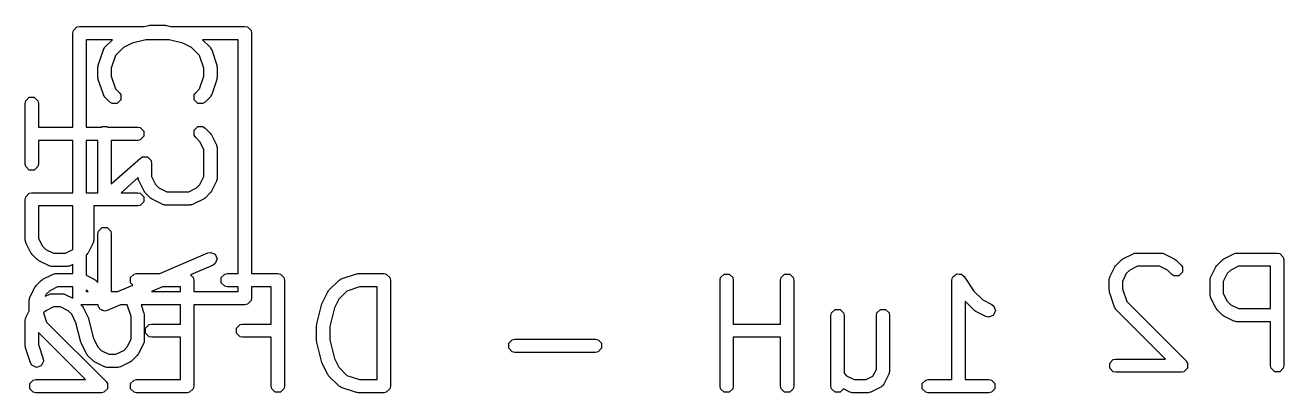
# Model space of a CAD drawing. Header units: inches. Extents: x 0.38 to 5.39, y 0.07 to 3.28.
# Drawn here: x 1.8583 to 2.2327, y 2.805 to 2.9142 of the extents above; entities that cross this region are included whole.
import ezdxf

# ---------------------------------------------------------------- set-up
doc = ezdxf.new("R2010")
doc.units = ezdxf.units.IN
doc.header["$MEASUREMENT"] = 0
doc.layers.add('BLACK', color=250, linetype='CONTINUOUS')

msp = doc.modelspace()

# ---------------------------------------------------------------- linework, layer by layer
at = {"layer": 'BLACK', "linetype": 'CONTINUOUS'}
for p, q in [((1.87248, 2.91185), (1.87263, 2.9126)), ((1.87263, 2.9126), (1.8737, 2.91367)), ((1.8737, 2.91367), (1.87445, 2.91382)), ((1.87445, 2.91382), (1.89368, 2.91382)), ((1.89368, 2.91382), (1.89495, 2.91414)), ((1.89495, 2.91414), (1.89519, 2.91415)), ((1.89519, 2.91415), (1.89542, 2.91419)), ((1.89542, 2.91419), (1.89992, 2.91419)), ((1.89992, 2.91419), (1.90016, 2.91415)), ((1.90016, 2.91415), (1.9004, 2.91414)), ((1.9004, 2.91414), (1.90167, 2.91382)), ((1.90167, 2.91382), (1.92366, 2.91382)), ((1.92366, 2.91382), (1.92441, 2.91367)), ((1.92441, 2.91367), (1.92548, 2.9126)), ((1.92548, 2.9126), (1.92563, 2.91185)), ((1.87248, 2.88392), (1.87248, 2.91185)), ((1.8843, 2.90988), (1.87642, 2.90988)), ((1.87642, 2.90988), (1.87642, 2.88392)), ((1.88203, 2.90762), (1.8843, 2.90988)), ((1.89011, 2.90887), (1.88759, 2.90761)), ((1.89417, 2.90988), (1.89011, 2.90887)), ((1.90118, 2.90988), (1.89417, 2.90988)), ((1.90523, 2.90887), (1.90118, 2.90988)), ((1.90776, 2.90761), (1.90523, 2.90887)), ((1.91105, 2.90988), (1.91331, 2.90762)), ((1.92169, 2.90988), (1.91105, 2.90988)), ((1.92169, 2.8404), (1.92169, 2.90988)), ((1.92563, 2.91185), (1.92563, 2.8404)), ((1.88006, 2.90235), (1.88156, 2.90685)), ((1.88156, 2.90685), (1.88161, 2.90693)), ((1.88161, 2.90698), (1.88178, 2.90724)), ((1.88161, 2.90693), (1.88161, 2.90698)), ((1.88178, 2.90724), (1.88194, 2.90752)), ((1.88194, 2.90752), (1.88198, 2.90754)), ((1.88198, 2.90754), (1.88203, 2.90762)), ((1.88515, 2.90516), (1.88389, 2.90141)), ((1.88759, 2.90761), (1.88515, 2.90516)), ((1.9102, 2.90516), (1.90776, 2.90761)), ((1.91145, 2.90141), (1.9102, 2.90516)), ((1.91331, 2.90762), (1.91337, 2.90754)), ((1.91337, 2.90754), (1.91341, 2.90752)), ((1.91341, 2.90752), (1.91356, 2.90724)), ((1.91356, 2.90724), (1.91374, 2.90698)), ((1.91374, 2.90698), (1.91374, 2.90693)), ((1.91374, 2.90693), (1.91379, 2.90685)), ((1.91379, 2.90685), (1.91529, 2.90235)), ((1.87996, 2.90173), (1.88002, 2.90204)), ((1.87996, 2.89873), (1.87996, 2.90173)), ((1.88002, 2.90204), (1.88006, 2.90235)), ((1.88389, 2.90141), (1.88389, 2.89905)), ((1.91145, 2.89905), (1.91145, 2.90141)), ((1.91529, 2.90235), (1.91533, 2.90204)), ((1.91533, 2.90204), (1.91539, 2.90173)), ((1.91539, 2.90173), (1.91539, 2.89873)), ((1.88002, 2.89842), (1.87996, 2.89873)), ((1.88006, 2.8981), (1.88002, 2.89842)), ((1.88156, 2.89361), (1.88006, 2.8981)), ((1.88389, 2.89905), (1.88515, 2.89529)), ((1.9102, 2.89529), (1.91145, 2.89905)), ((1.91529, 2.8981), (1.91379, 2.89361)), ((1.91533, 2.89842), (1.91529, 2.8981)), ((1.91539, 2.89873), (1.91533, 2.89842)), ((1.88515, 2.89529), (1.88632, 2.89412)), ((1.88632, 2.89412), (1.88674, 2.89348)), ((1.9086, 2.89348), (1.90903, 2.89412)), ((1.90903, 2.89412), (1.9102, 2.89529)), ((1.8583, 2.89095), (1.85845, 2.8917)), ((1.8583, 2.87295), (1.8583, 2.89095)), ((1.85845, 2.8917), (1.85952, 2.89277)), ((1.85952, 2.89277), (1.86102, 2.89277)), ((1.86102, 2.89277), (1.86209, 2.8917)), ((1.86209, 2.8917), (1.86224, 2.89095)), ((1.86224, 2.89095), (1.86224, 2.88392)), ((1.88161, 2.89352), (1.88156, 2.89361)), ((1.88161, 2.89347), (1.88161, 2.89352)), ((1.88178, 2.89321), (1.88161, 2.89347)), ((1.88194, 2.89294), (1.88178, 2.89321)), ((1.88198, 2.89292), (1.88194, 2.89294)), ((1.88203, 2.89284), (1.88198, 2.89292)), ((1.88353, 2.89134), (1.88203, 2.89284)), ((1.88417, 2.89091), (1.88353, 2.89134)), ((1.88568, 2.89091), (1.88417, 2.89091)), ((1.88674, 2.89197), (1.88568, 2.89091)), ((1.88674, 2.89348), (1.88674, 2.89197)), ((1.9086, 2.89197), (1.9086, 2.89348)), ((1.90967, 2.89091), (1.9086, 2.89197)), ((1.91117, 2.89091), (1.90967, 2.89091)), ((1.91181, 2.89134), (1.91117, 2.89091)), ((1.91331, 2.89284), (1.91181, 2.89134)), ((1.91337, 2.89292), (1.91331, 2.89284)), ((1.91341, 2.89294), (1.91337, 2.89292)), ((1.91356, 2.89321), (1.91341, 2.89294)), ((1.91374, 2.89347), (1.91356, 2.89321)), ((1.91379, 2.89361), (1.91374, 2.89352)), ((1.91374, 2.89352), (1.91374, 2.89347)), ((1.86224, 2.88392), (1.87248, 2.88392)), ((1.87642, 2.88392), (1.88104, 2.88392)), ((1.88104, 2.88392), (1.88117, 2.88405)), ((1.88117, 2.88405), (1.88268, 2.88405)), ((1.88268, 2.88405), (1.88281, 2.88392)), ((1.88281, 2.88392), (1.89177, 2.88392)), ((1.89177, 2.88392), (1.89252, 2.88377)), ((1.89252, 2.88377), (1.89359, 2.8827)), ((1.89359, 2.8827), (1.89359, 2.88119)), ((1.9086, 2.88298), (1.90967, 2.88405)), ((1.9086, 2.88148), (1.9086, 2.88298)), ((1.90967, 2.88405), (1.91117, 2.88405)), ((1.91117, 2.88405), (1.91181, 2.88362)), ((1.91181, 2.88362), (1.91331, 2.88212)), ((1.87248, 2.87998), (1.86224, 2.87998)), ((1.86224, 2.87998), (1.86224, 2.87295)), ((1.87248, 2.86442), (1.87248, 2.87998)), ((1.87642, 2.87998), (1.87642, 2.86442)), ((1.87996, 2.87998), (1.87642, 2.87998)), ((1.87996, 2.86442), (1.87996, 2.87998)), ((1.89177, 2.87998), (1.88389, 2.87998)), ((1.88389, 2.87998), (1.88389, 2.86707)), ((1.89252, 2.88013), (1.89177, 2.87998)), ((1.89359, 2.88119), (1.89252, 2.88013)), ((1.90903, 2.88084), (1.9086, 2.88148)), ((1.9103, 2.87956), (1.90903, 2.88084)), ((1.91145, 2.87727), (1.9103, 2.87956)), ((1.91331, 2.88212), (1.91349, 2.88186)), ((1.91349, 2.88186), (1.91368, 2.88161)), ((1.91368, 2.88161), (1.91518, 2.87861)), ((1.91145, 2.8692), (1.91145, 2.87727)), ((1.91518, 2.87861), (1.91521, 2.87851)), ((1.91521, 2.87851), (1.91524, 2.87848)), ((1.91524, 2.87848), (1.9153, 2.87817)), ((1.9153, 2.87817), (1.91538, 2.87787)), ((1.91538, 2.87787), (1.91537, 2.87783)), ((1.91537, 2.87783), (1.91539, 2.87773)), ((1.91539, 2.87773), (1.91539, 2.86873)), ((1.85845, 2.8722), (1.8583, 2.87295)), ((1.85952, 2.87113), (1.85845, 2.8722)), ((1.86209, 2.8722), (1.86102, 2.87113)), ((1.86224, 2.87295), (1.86209, 2.8722)), ((1.88389, 2.86707), (1.89263, 2.87471)), ((1.89263, 2.87471), (1.89311, 2.87499)), ((1.89311, 2.87499), (1.89317, 2.87505)), ((1.89317, 2.87505), (1.89321, 2.87505)), ((1.89321, 2.87505), (1.89329, 2.87509)), ((1.89329, 2.87509), (1.89398, 2.87505)), ((1.89398, 2.87505), (1.89468, 2.87505)), ((1.89468, 2.87505), (1.89473, 2.875)), ((1.89473, 2.875), (1.8948, 2.87499)), ((1.8948, 2.87499), (1.89525, 2.87447)), ((1.89525, 2.87447), (1.89574, 2.87398)), ((1.89574, 2.87398), (1.89576, 2.87389)), ((1.89576, 2.87389), (1.89579, 2.87386)), ((1.89579, 2.87386), (1.89578, 2.87378)), ((1.89578, 2.87378), (1.89589, 2.87323)), ((1.89589, 2.87323), (1.89589, 2.8692)), ((1.86102, 2.87113), (1.85952, 2.87113)), ((1.89196, 2.86889), (1.88684, 2.86442)), ((1.89196, 2.86873), (1.89196, 2.86889)), ((1.89197, 2.86863), (1.89196, 2.86873)), ((1.89196, 2.86859), (1.89197, 2.86863)), ((1.89204, 2.86829), (1.89196, 2.86859)), ((1.8921, 2.86798), (1.89204, 2.86829)), ((1.89214, 2.86795), (1.8921, 2.86798)), ((1.89216, 2.86785), (1.89214, 2.86795)), ((1.89366, 2.86485), (1.89216, 2.86785)), ((1.89589, 2.8692), (1.89704, 2.8669)), ((1.9103, 2.8669), (1.91145, 2.8692)), ((1.91518, 2.86785), (1.91368, 2.86485)), ((1.91521, 2.86795), (1.91518, 2.86785)), ((1.91524, 2.86798), (1.91521, 2.86795)), ((1.9153, 2.86829), (1.91524, 2.86798)), ((1.91538, 2.86859), (1.9153, 2.86829)), ((1.91539, 2.86873), (1.91537, 2.86863)), ((1.91537, 2.86863), (1.91538, 2.86859)), ((1.85845, 2.8632), (1.85952, 2.86427)), ((1.85952, 2.86427), (1.86027, 2.86442)), ((1.86027, 2.86442), (1.87248, 2.86442)), ((1.87642, 2.86442), (1.87996, 2.86442)), ((1.88684, 2.86442), (1.89177, 2.86442)), ((1.89177, 2.86442), (1.89252, 2.86427)), ((1.89252, 2.86427), (1.89359, 2.8632)), ((1.89386, 2.8646), (1.89366, 2.86485)), ((1.89403, 2.86434), (1.89386, 2.8646)), ((1.89553, 2.86284), (1.89403, 2.86434)), ((1.89704, 2.8669), (1.89809, 2.86585)), ((1.89809, 2.86585), (1.90039, 2.8647)), ((1.90039, 2.8647), (1.90696, 2.8647)), ((1.90696, 2.8647), (1.90926, 2.86585)), ((1.90926, 2.86585), (1.9103, 2.8669)), ((1.91331, 2.86434), (1.91181, 2.86284)), ((1.91349, 2.8646), (1.91331, 2.86434)), ((1.91368, 2.86485), (1.91349, 2.8646)), ((1.8583, 2.86245), (1.85845, 2.8632)), ((1.8583, 2.85045), (1.8583, 2.86245)), ((1.87248, 2.86048), (1.86224, 2.86048)), ((1.86224, 2.86048), (1.86224, 2.85092)), ((1.87248, 2.84751), (1.87248, 2.86048)), ((1.89177, 2.86048), (1.87874, 2.86048)), ((1.87874, 2.86048), (1.87874, 2.85045)), ((1.89252, 2.86063), (1.89177, 2.86048)), ((1.89359, 2.8617), (1.89252, 2.86063)), ((1.89359, 2.8632), (1.89359, 2.8617)), ((1.89579, 2.86266), (1.89553, 2.86284)), ((1.89604, 2.86247), (1.89579, 2.86266)), ((1.89904, 2.86097), (1.89604, 2.86247)), ((1.89914, 2.86094), (1.89904, 2.86097)), ((1.89917, 2.86091), (1.89914, 2.86094)), ((1.89948, 2.86085), (1.89917, 2.86091)), ((1.89978, 2.86077), (1.89948, 2.86085)), ((1.89983, 2.86078), (1.89978, 2.86077)), ((1.89992, 2.86076), (1.89983, 2.86078)), ((1.90742, 2.86076), (1.89992, 2.86076)), ((1.90752, 2.86078), (1.90742, 2.86076)), ((1.90756, 2.86077), (1.90752, 2.86078)), ((1.90787, 2.86085), (1.90756, 2.86077)), ((1.90818, 2.86091), (1.90787, 2.86085)), ((1.90821, 2.86094), (1.90818, 2.86091)), ((1.9083, 2.86097), (1.90821, 2.86094)), ((1.9113, 2.86247), (1.9083, 2.86097)), ((1.91155, 2.86266), (1.9113, 2.86247)), ((1.91181, 2.86284), (1.91155, 2.86266)), ((1.87996, 2.85223), (1.88011, 2.85299)), ((1.88011, 2.85299), (1.88117, 2.85405)), ((1.88117, 2.85405), (1.88268, 2.85405)), ((1.88268, 2.85405), (1.88374, 2.85299)), ((1.88374, 2.85299), (1.88389, 2.85223)), ((1.85832, 2.85036), (1.8583, 2.85045)), ((1.85831, 2.85031), (1.85832, 2.85036)), ((1.85839, 2.85001), (1.85831, 2.85031)), ((1.85845, 2.8497), (1.85839, 2.85001)), ((1.85848, 2.84967), (1.85845, 2.8497)), ((1.85851, 2.84957), (1.85848, 2.84967)), ((1.86001, 2.84657), (1.85851, 2.84957)), ((1.86224, 2.85092), (1.86339, 2.84862)), ((1.87853, 2.84957), (1.87703, 2.84657)), ((1.87856, 2.84967), (1.87853, 2.84957)), ((1.87859, 2.8497), (1.87856, 2.84967)), ((1.87865, 2.85001), (1.87859, 2.8497)), ((1.87873, 2.85031), (1.87865, 2.85001)), ((1.87874, 2.85045), (1.87872, 2.85036)), ((1.87872, 2.85036), (1.87873, 2.85031)), ((1.87996, 2.83772), (1.87996, 2.85223)), ((1.88389, 2.85223), (1.88389, 2.83508)), ((1.8602, 2.84632), (1.86001, 2.84657)), ((1.86038, 2.84606), (1.8602, 2.84632)), ((1.86188, 2.84456), (1.86038, 2.84606)), ((1.86339, 2.84862), (1.86444, 2.84757)), ((1.86444, 2.84757), (1.86674, 2.84642)), ((1.86674, 2.84642), (1.87031, 2.84642)), ((1.87031, 2.84642), (1.87248, 2.84751)), ((1.87666, 2.84606), (1.87642, 2.84582)), ((1.87642, 2.84582), (1.87642, 2.8399)), ((1.87684, 2.84632), (1.87666, 2.84606)), ((1.87703, 2.84657), (1.87684, 2.84632)), ((1.89831, 2.8404), (1.91265, 2.84654)), ((1.91265, 2.84654), (1.9134, 2.8467)), ((1.9134, 2.8467), (1.9148, 2.84614)), ((1.9148, 2.84614), (1.91539, 2.84476)), ((2.18483, 2.84479), (2.18783, 2.84629)), ((2.18783, 2.84629), (2.18792, 2.84632)), ((2.18792, 2.84632), (2.18795, 2.84635)), ((2.18795, 2.84635), (2.18826, 2.84641)), ((2.18826, 2.84641), (2.18857, 2.8465)), ((2.18857, 2.8465), (2.18861, 2.84648)), ((2.18861, 2.84648), (2.18871, 2.8465)), ((2.18871, 2.8465), (2.19621, 2.8465)), ((2.19621, 2.8465), (2.1963, 2.84648)), ((2.1963, 2.84648), (2.19634, 2.8465)), ((2.19634, 2.8465), (2.19665, 2.84641)), ((2.19665, 2.84641), (2.19696, 2.84635)), ((2.19696, 2.84635), (2.19699, 2.84632)), ((2.19699, 2.84632), (2.19709, 2.84629)), ((2.19709, 2.84629), (2.20009, 2.84479)), ((2.21482, 2.84479), (2.21782, 2.84629)), ((2.21782, 2.84629), (2.21792, 2.84632)), ((2.21792, 2.84632), (2.21795, 2.84635)), ((2.21795, 2.84635), (2.21826, 2.84641)), ((2.21826, 2.84641), (2.21856, 2.8465)), ((2.21856, 2.8465), (2.21861, 2.84648)), ((2.21861, 2.84648), (2.2187, 2.8465)), ((2.2187, 2.8465), (2.2307, 2.8465)), ((2.2307, 2.8465), (2.23145, 2.84635)), ((2.23145, 2.84635), (2.23252, 2.84529)), ((2.23252, 2.84529), (2.23267, 2.84453)), ((1.86214, 2.84439), (1.86188, 2.84456)), ((1.86239, 2.84419), (1.86214, 2.84439)), ((1.86539, 2.84269), (1.86239, 2.84419)), ((1.86549, 2.84267), (1.86539, 2.84269)), ((1.86552, 2.84263), (1.86549, 2.84267)), ((1.86583, 2.84257), (1.86552, 2.84263)), ((1.86613, 2.84249), (1.86583, 2.84257)), ((1.86617, 2.8425), (1.86613, 2.84249)), ((1.86627, 2.84248), (1.86617, 2.8425)), ((1.87077, 2.84248), (1.86627, 2.84248)), ((1.87087, 2.8425), (1.87077, 2.84248)), ((1.87091, 2.84249), (1.87087, 2.8425)), ((1.87121, 2.84257), (1.87091, 2.84249)), ((1.87152, 2.84263), (1.87121, 2.84257)), ((1.87156, 2.84267), (1.87152, 2.84263)), ((1.87165, 2.84269), (1.87156, 2.84267)), ((1.87248, 2.84311), (1.87165, 2.84269)), ((1.87248, 2.8404), (1.87248, 2.84311)), ((1.9142, 2.84292), (1.90743, 2.84003)), ((1.91483, 2.84336), (1.9142, 2.84292)), ((1.91539, 2.84476), (1.91483, 2.84336)), ((2.18095, 2.83941), (2.18245, 2.84241)), ((2.18245, 2.84241), (2.18264, 2.84266)), ((2.18264, 2.84266), (2.18281, 2.84292)), ((2.18281, 2.84292), (2.18431, 2.84442)), ((2.18431, 2.84442), (2.18458, 2.8446)), ((2.18458, 2.8446), (2.18483, 2.84479)), ((2.18917, 2.84256), (2.18687, 2.84141)), ((2.19574, 2.84256), (2.18917, 2.84256)), ((2.19804, 2.84141), (2.19574, 2.84256)), ((2.20009, 2.84479), (2.20033, 2.8446)), ((2.20033, 2.8446), (2.2006, 2.84442)), ((2.2006, 2.84442), (2.2021, 2.84292)), ((2.2021, 2.84292), (2.20252, 2.84229)), ((2.20252, 2.84229), (2.20252, 2.84078)), ((2.21094, 2.83941), (2.21244, 2.84241)), ((2.21244, 2.84241), (2.21264, 2.84266)), ((2.21264, 2.84266), (2.21281, 2.84292)), ((2.21281, 2.84292), (2.21431, 2.84442)), ((2.21431, 2.84442), (2.21457, 2.8446)), ((2.21457, 2.8446), (2.21482, 2.84479)), ((2.21917, 2.84256), (2.21687, 2.84141)), ((2.22873, 2.84256), (2.21917, 2.84256)), ((2.22873, 2.83), (2.22873, 2.84256)), ((2.23267, 2.84453), (2.23267, 2.81304)), ((1.86157, 2.83682), (1.86307, 2.83832)), ((1.86307, 2.83832), (1.86334, 2.8385)), ((1.86334, 2.8385), (1.86359, 2.83869)), ((1.86359, 2.83869), (1.86658, 2.84019)), ((1.86658, 2.84019), (1.86668, 2.84022)), ((1.86668, 2.84022), (1.86671, 2.84025)), ((1.86671, 2.84025), (1.86702, 2.84031)), ((1.86702, 2.84031), (1.86733, 2.84039)), ((1.86733, 2.84039), (1.86737, 2.84038)), ((1.86737, 2.84038), (1.86747, 2.8404)), ((1.86747, 2.8404), (1.87248, 2.8404)), ((1.87642, 2.8399), (1.87884, 2.83869)), ((1.87884, 2.83869), (1.87909, 2.8385)), ((1.87909, 2.8385), (1.87936, 2.83832)), ((1.87936, 2.83832), (1.87996, 2.83772)), ((1.88964, 2.83918), (1.89071, 2.84025)), ((1.88964, 2.83768), (1.88964, 2.83918)), ((1.89071, 2.84025), (1.89146, 2.8404)), ((1.89146, 2.8404), (1.89831, 2.8404)), ((1.90743, 2.84003), (1.90828, 2.83918)), ((1.90828, 2.83918), (1.90843, 2.83843)), ((1.90843, 2.83843), (1.90843, 2.83508)), ((1.91664, 2.83918), (1.91771, 2.84025)), ((1.91664, 2.83768), (1.91664, 2.83918)), ((1.91771, 2.84025), (1.91846, 2.8404)), ((1.91846, 2.8404), (1.92169, 2.8404)), ((1.92563, 2.8404), (1.93346, 2.8404)), ((1.93346, 2.8404), (1.93421, 2.84025)), ((1.93421, 2.84025), (1.93528, 2.83918)), ((1.93528, 2.83918), (1.93543, 2.83843)), ((1.93543, 2.83843), (1.93543, 2.80693)), ((1.94856, 2.83532), (1.95156, 2.83832)), ((1.95156, 2.83832), (1.95164, 2.83838)), ((1.95164, 2.83838), (1.95166, 2.83842)), ((1.95166, 2.83842), (1.95194, 2.83857)), ((1.95194, 2.83857), (1.9522, 2.83875)), ((1.9522, 2.83875), (1.95225, 2.83875)), ((1.95225, 2.83875), (1.95233, 2.8388)), ((1.95233, 2.8388), (1.95683, 2.8403)), ((1.95683, 2.8403), (1.95714, 2.84034)), ((1.95714, 2.84034), (1.95745, 2.8404)), ((1.95745, 2.8404), (1.96495, 2.8404)), ((1.96495, 2.8404), (1.96571, 2.84025)), ((1.96571, 2.84025), (1.96677, 2.83918)), ((1.96677, 2.83918), (1.96692, 2.83843)), ((1.96692, 2.83843), (1.96692, 2.80693)), ((2.06497, 2.83843), (2.06512, 2.83918)), ((2.06497, 2.80693), (2.06497, 2.83843)), ((2.06512, 2.83918), (2.06619, 2.84025)), ((2.06619, 2.84025), (2.06769, 2.84025)), ((2.06769, 2.84025), (2.06876, 2.83918)), ((2.06876, 2.83918), (2.06891, 2.83843)), ((2.06891, 2.83843), (2.06891, 2.8254)), ((2.08297, 2.83843), (2.08312, 2.83918)), ((2.08297, 2.8254), (2.08297, 2.83843)), ((2.08312, 2.83918), (2.08418, 2.84025)), ((2.08418, 2.84025), (2.08569, 2.84025)), ((2.08569, 2.84025), (2.08676, 2.83918)), ((2.08676, 2.83918), (2.08691, 2.83843)), ((2.08691, 2.83843), (2.08691, 2.80693)), ((2.13396, 2.83843), (2.13411, 2.83918)), ((2.13396, 2.8089), (2.13396, 2.83843)), ((2.13411, 2.83918), (2.13426, 2.83933)), ((2.13426, 2.83933), (2.1343, 2.83952)), ((2.1343, 2.83952), (2.13477, 2.83984)), ((2.13477, 2.83984), (2.13518, 2.84025)), ((2.13518, 2.84025), (2.13538, 2.84025)), ((2.13538, 2.84025), (2.13555, 2.84036)), ((2.13555, 2.84036), (2.13611, 2.84025)), ((2.13611, 2.84025), (2.13669, 2.84025)), ((2.13669, 2.84025), (2.13683, 2.8401)), ((2.13683, 2.8401), (2.13703, 2.84006)), ((2.13703, 2.84006), (2.13757, 2.83952)), ((2.13757, 2.83952), (2.14046, 2.83518)), ((2.18074, 2.83867), (2.18083, 2.83898)), ((2.18076, 2.83863), (2.18074, 2.83867)), ((2.18074, 2.83853), (2.18076, 2.83863)), ((2.18074, 2.83553), (2.18074, 2.83853)), ((2.18083, 2.83898), (2.18089, 2.83929)), ((2.18089, 2.83929), (2.18092, 2.83932)), ((2.18092, 2.83932), (2.18095, 2.83941)), ((2.18582, 2.84037), (2.18468, 2.83807)), ((2.18468, 2.83807), (2.18468, 2.83585)), ((2.18687, 2.84141), (2.18582, 2.84037)), ((2.19931, 2.84014), (2.19804, 2.84141)), ((2.19995, 2.83971), (2.19931, 2.84014)), ((2.20146, 2.83971), (2.19995, 2.83971)), ((2.20252, 2.84078), (2.20146, 2.83971)), ((2.21073, 2.83853), (2.21075, 2.83863)), ((2.21073, 2.83403), (2.21073, 2.83853)), ((2.21074, 2.83867), (2.21082, 2.83898)), ((2.21075, 2.83863), (2.21074, 2.83867)), ((2.21082, 2.83898), (2.21088, 2.83929)), ((2.21088, 2.83929), (2.21092, 2.83932)), ((2.21092, 2.83932), (2.21094, 2.83941)), ((2.21582, 2.84037), (2.21467, 2.83807)), ((2.21467, 2.83807), (2.21467, 2.8345)), ((2.21687, 2.84141), (2.21582, 2.84037)), ((1.85971, 2.83331), (1.86121, 2.83631)), ((1.86121, 2.83631), (1.8614, 2.83656)), ((1.8614, 2.83656), (1.86157, 2.83682)), ((1.86458, 2.83426), (1.86428, 2.83366)), ((1.86428, 2.83366), (1.86539, 2.83421)), ((1.86563, 2.83531), (1.86458, 2.83426)), ((1.86539, 2.83421), (1.86549, 2.83424)), ((1.86549, 2.83424), (1.86552, 2.83427)), ((1.86552, 2.83427), (1.86583, 2.83433)), ((1.86793, 2.83646), (1.86563, 2.83531)), ((1.86583, 2.83433), (1.86613, 2.83442)), ((1.86613, 2.83442), (1.86617, 2.8344)), ((1.86617, 2.8344), (1.86627, 2.83442)), ((1.86627, 2.83442), (1.86927, 2.83442)), ((1.87248, 2.83646), (1.86793, 2.83646)), ((1.86927, 2.83442), (1.86937, 2.8344)), ((1.86937, 2.8344), (1.86941, 2.83442)), ((1.86941, 2.83442), (1.86971, 2.83433)), ((1.86971, 2.83433), (1.87002, 2.83427)), ((1.87002, 2.83427), (1.87006, 2.83424)), ((1.87006, 2.83424), (1.87015, 2.83421)), ((1.87015, 2.83421), (1.87249, 2.83304)), ((1.87248, 2.83311), (1.87248, 2.83646)), ((1.8768, 2.83531), (1.87642, 2.8355)), ((1.87642, 2.8355), (1.87642, 2.83508)), ((1.87642, 2.83508), (1.87703, 2.83508)), ((1.87703, 2.83508), (1.8768, 2.83531)), ((1.88389, 2.83508), (1.8859, 2.83508)), ((1.8859, 2.83508), (1.89034, 2.83698)), ((1.89034, 2.83698), (1.88964, 2.83768)), ((1.89911, 2.83646), (1.89589, 2.83508)), ((1.89589, 2.83508), (1.90449, 2.83508)), ((1.90449, 2.83646), (1.89911, 2.83646)), ((1.90449, 2.83508), (1.90449, 2.83646)), ((1.90843, 2.83508), (1.92169, 2.83508)), ((1.91771, 2.83661), (1.91664, 2.83768)), ((1.91846, 2.83646), (1.91771, 2.83661)), ((1.92169, 2.83646), (1.91846, 2.83646)), ((1.92169, 2.83508), (1.92169, 2.83646)), ((1.93149, 2.83646), (1.92563, 2.83646)), ((1.92563, 2.83646), (1.92563, 2.83311)), ((1.93149, 2.8254), (1.93149, 2.83646)), ((1.94669, 2.83181), (1.94819, 2.83481)), ((1.94819, 2.83481), (1.94839, 2.83506)), ((1.94839, 2.83506), (1.94856, 2.83532)), ((1.95402, 2.83521), (1.95157, 2.83276)), ((1.95777, 2.83646), (1.95402, 2.83521)), ((1.96298, 2.83646), (1.95777, 2.83646)), ((1.96298, 2.8089), (1.96298, 2.83646)), ((2.14046, 2.83518), (2.1431, 2.83255)), ((2.1808, 2.83522), (2.18074, 2.83553)), ((2.18084, 2.83491), (2.1808, 2.83522)), ((2.18234, 2.83041), (2.18084, 2.83491)), ((2.18468, 2.83585), (2.18593, 2.8321)), ((2.21075, 2.83394), (2.21073, 2.83403)), ((2.21467, 2.8345), (2.21582, 2.8322)), ((1.8595, 2.83257), (1.85959, 2.83287)), ((1.85952, 2.83253), (1.8595, 2.83257)), ((1.8595, 2.83243), (1.85952, 2.83253)), ((1.8595, 2.82943), (1.8595, 2.83243)), ((1.85959, 2.83287), (1.85965, 2.83318)), ((1.85965, 2.83318), (1.85968, 2.83322)), ((1.85968, 2.83322), (1.85971, 2.83331)), ((1.86674, 2.83049), (1.86444, 2.82934)), ((1.86881, 2.83049), (1.86674, 2.83049)), ((1.8711, 2.82934), (1.86881, 2.83049)), ((1.87249, 2.83304), (1.87248, 2.83311)), ((1.87998, 2.83114), (1.87487, 2.83114)), ((1.87487, 2.83114), (1.87516, 2.83085)), ((1.87516, 2.83085), (1.87534, 2.83058)), ((1.87534, 2.83058), (1.87553, 2.83033)), ((1.87553, 2.83033), (1.87703, 2.82734)), ((1.88011, 2.83048), (1.87998, 2.83114)), ((1.88039, 2.8302), (1.88011, 2.83048)), ((1.8867, 2.83114), (1.8827, 2.82943)), ((1.88863, 2.83114), (1.8867, 2.83114)), ((1.8898, 2.82764), (1.88863, 2.83114)), ((1.90449, 2.83114), (1.89278, 2.83114)), ((1.89278, 2.83114), (1.89363, 2.82858)), ((1.90449, 2.8254), (1.90449, 2.83114)), ((1.92366, 2.83114), (1.90843, 2.83114)), ((1.90843, 2.83114), (1.90843, 2.80693)), ((1.92441, 2.83129), (1.92366, 2.83114)), ((1.92548, 2.83236), (1.92441, 2.83129)), ((1.92563, 2.83311), (1.92548, 2.83236)), ((1.94505, 2.82541), (1.94655, 2.83141)), ((1.94655, 2.83141), (1.94664, 2.8316)), ((1.94664, 2.8316), (1.94669, 2.83181)), ((1.95031, 2.83024), (1.94892, 2.82469)), ((1.95157, 2.83276), (1.95031, 2.83024)), ((2.14054, 2.82954), (2.1379, 2.83218)), ((2.1379, 2.83218), (2.1379, 2.8089)), ((2.1431, 2.83255), (2.14581, 2.83119)), ((2.14581, 2.83119), (2.14642, 2.83072)), ((2.14642, 2.83072), (2.14689, 2.82929)), ((2.18239, 2.83033), (2.18234, 2.83041)), ((2.18239, 2.83028), (2.18239, 2.83033)), ((2.18256, 2.83002), (2.18239, 2.83028)), ((2.18593, 2.8321), (2.2036, 2.81443)), ((2.21074, 2.83389), (2.21075, 2.83394)), ((2.21082, 2.83359), (2.21074, 2.83389)), ((2.21088, 2.83328), (2.21082, 2.83359)), ((2.21092, 2.83325), (2.21088, 2.83328)), ((2.21094, 2.83315), (2.21092, 2.83325)), ((2.21244, 2.83015), (2.21094, 2.83315)), ((2.21582, 2.8322), (2.21687, 2.83115)), ((2.21687, 2.83115), (2.21917, 2.83)), ((1.8583, 2.82645), (1.85832, 2.82655)), ((1.85831, 2.82659), (1.85839, 2.8269)), ((1.85832, 2.82655), (1.85831, 2.82659)), ((1.85839, 2.8269), (1.85845, 2.82721)), ((1.85845, 2.82721), (1.85848, 2.82724)), ((1.85848, 2.82724), (1.85851, 2.82734)), ((1.85851, 2.82734), (1.85951, 2.82934)), ((1.85951, 2.82934), (1.8595, 2.82943)), ((1.86444, 2.82934), (1.86379, 2.82869)), ((1.86379, 2.82869), (1.86469, 2.82599)), ((1.87215, 2.82829), (1.8711, 2.82934)), ((1.87341, 2.82577), (1.87215, 2.82829)), ((1.87703, 2.82734), (1.87709, 2.82713)), ((1.87709, 2.82713), (1.87718, 2.82693)), ((1.87718, 2.82693), (1.87863, 2.82114)), ((1.88055, 2.82983), (1.88039, 2.8302)), ((1.8809, 2.82969), (1.88055, 2.82983)), ((1.88117, 2.82942), (1.8809, 2.82969)), ((1.88157, 2.82942), (1.88117, 2.82942)), ((1.88195, 2.82927), (1.88157, 2.82942)), ((1.88266, 2.82942), (1.88195, 2.82927)), ((1.88268, 2.82942), (1.88266, 2.82942)), ((1.8827, 2.82943), (1.88268, 2.82942)), ((1.88268, 2.82942), (1.88268, 2.82942)), ((1.8898, 2.82092), (1.8898, 2.82764)), ((1.89363, 2.82858), (1.89367, 2.82826)), ((1.89367, 2.82826), (1.89374, 2.82795)), ((1.89374, 2.82795), (1.89374, 2.82046)), ((2.09797, 2.82793), (2.09812, 2.82868)), ((2.09797, 2.80693), (2.09797, 2.82793)), ((2.09812, 2.82868), (2.09918, 2.82975)), ((2.09918, 2.82975), (2.10069, 2.82975)), ((2.10069, 2.82975), (2.10175, 2.82868)), ((2.10175, 2.82868), (2.1019, 2.82793)), ((2.1019, 2.82793), (2.1019, 2.81075)), ((2.11147, 2.82793), (2.11162, 2.82868)), ((2.11147, 2.8119), (2.11147, 2.82793)), ((2.11162, 2.82868), (2.11268, 2.82975)), ((2.11268, 2.82975), (2.11419, 2.82975)), ((2.11419, 2.82975), (2.11525, 2.82868)), ((2.11525, 2.82868), (2.1154, 2.82793)), ((2.1154, 2.82793), (2.1154, 2.81143)), ((2.1408, 2.82936), (2.14054, 2.82954)), ((2.14105, 2.82917), (2.1408, 2.82936)), ((2.14405, 2.82767), (2.14105, 2.82917)), ((2.14479, 2.82747), (2.14405, 2.82767)), ((2.14622, 2.82794), (2.14479, 2.82747)), ((2.14689, 2.82929), (2.14622, 2.82794)), ((2.18272, 2.82974), (2.18256, 2.83002)), ((2.18276, 2.82972), (2.18272, 2.82974)), ((2.18281, 2.82964), (2.18276, 2.82972)), ((2.19745, 2.815), (2.18281, 2.82964)), ((2.21264, 2.8299), (2.21244, 2.83015)), ((2.21281, 2.82964), (2.21264, 2.8299)), ((2.21431, 2.82814), (2.21281, 2.82964)), ((2.21457, 2.82797), (2.21431, 2.82814)), ((2.21482, 2.82777), (2.21457, 2.82797)), ((2.21782, 2.82627), (2.21482, 2.82777)), ((2.21917, 2.83), (2.22873, 2.83)), ((1.8583, 2.81896), (1.8583, 2.82645)), ((1.87621, 2.8089), (1.86224, 2.82287)), ((1.86224, 2.82287), (1.86224, 2.81928)), ((1.86469, 2.82599), (1.88236, 2.80833)), ((1.87486, 2.81998), (1.87341, 2.82577)), ((1.89414, 2.82418), (1.89521, 2.82525)), ((1.89414, 2.82268), (1.89414, 2.82418)), ((1.89521, 2.82525), (1.89596, 2.8254)), ((1.89596, 2.8254), (1.90449, 2.8254)), ((1.92114, 2.82418), (1.92221, 2.82525)), ((1.92114, 2.82268), (1.92114, 2.82418)), ((1.92221, 2.82525), (1.92296, 2.8254)), ((1.92296, 2.8254), (1.93149, 2.8254)), ((1.94499, 2.82493), (1.94503, 2.82517)), ((1.94499, 2.82043), (1.94499, 2.82493)), ((1.94503, 2.82517), (1.94505, 2.82541)), ((1.94892, 2.82469), (1.94892, 2.82067)), ((2.06891, 2.8254), (2.08297, 2.8254)), ((2.21792, 2.82625), (2.21782, 2.82627)), ((2.21795, 2.82622), (2.21792, 2.82625)), ((2.21826, 2.82615), (2.21795, 2.82622)), ((2.21856, 2.82607), (2.21826, 2.82615)), ((2.21861, 2.82608), (2.21856, 2.82607)), ((2.2187, 2.82607), (2.21861, 2.82608)), ((2.22873, 2.82607), (2.2187, 2.82607)), ((2.22873, 2.81304), (2.22873, 2.82607)), ((1.86224, 2.81928), (1.86364, 2.81508)), ((1.87495, 2.81978), (1.87486, 2.81998)), ((1.87501, 2.81958), (1.87495, 2.81978)), ((1.87651, 2.81658), (1.87501, 2.81958)), ((1.87863, 2.82114), (1.87989, 2.81862)), ((1.88865, 2.81862), (1.8898, 2.82092)), ((1.89353, 2.81958), (1.89203, 2.81658)), ((1.89355, 2.81967), (1.89353, 2.81958)), ((1.89359, 2.8197), (1.89355, 2.81967)), ((1.89365, 2.82001), (1.89359, 2.8197)), ((1.89373, 2.82032), (1.89365, 2.82001)), ((1.89374, 2.82046), (1.89372, 2.82036)), ((1.89372, 2.82036), (1.89373, 2.82032)), ((1.89521, 2.82161), (1.89414, 2.82268)), ((1.89596, 2.82146), (1.89521, 2.82161)), ((1.90449, 2.82146), (1.89596, 2.82146)), ((1.90449, 2.8089), (1.90449, 2.82146)), ((1.92221, 2.82161), (1.92114, 2.82268)), ((1.92296, 2.82146), (1.92221, 2.82161)), ((1.93149, 2.82146), (1.92296, 2.82146)), ((1.93149, 2.80693), (1.93149, 2.82146)), ((1.94503, 2.8202), (1.94499, 2.82043)), ((1.94505, 2.81995), (1.94503, 2.8202)), ((1.94655, 2.81395), (1.94505, 2.81995)), ((1.94892, 2.82067), (1.95031, 2.81512)), ((2.00213, 2.81969), (2.00319, 2.82075)), ((2.00213, 2.81818), (2.00213, 2.81969)), ((2.00319, 2.82075), (2.00395, 2.8209)), ((2.00395, 2.8209), (2.02795, 2.8209)), ((2.02795, 2.8209), (2.0287, 2.82075)), ((2.0287, 2.82075), (2.02976, 2.81969)), ((2.02976, 2.81969), (2.02976, 2.81818)), ((2.08297, 2.82146), (2.06891, 2.82146)), ((2.06891, 2.82146), (2.06891, 2.80693)), ((2.08297, 2.80693), (2.08297, 2.82146)), ((1.85836, 2.81865), (1.8583, 2.81896)), ((1.8584, 2.81833), (1.85836, 2.81865)), ((1.8599, 2.81383), (1.8584, 2.81833)), ((1.8767, 2.81633), (1.87651, 2.81658)), ((1.87688, 2.81606), (1.8767, 2.81633)), ((1.87838, 2.81456), (1.87688, 2.81606)), ((1.87989, 2.81862), (1.88094, 2.81757)), ((1.88094, 2.81757), (1.88323, 2.81642)), ((1.88323, 2.81642), (1.8853, 2.81642)), ((1.8853, 2.81642), (1.8876, 2.81757)), ((1.8876, 2.81757), (1.88865, 2.81862)), ((1.89166, 2.81606), (1.89016, 2.81456)), ((1.89184, 2.81633), (1.89166, 2.81606)), ((1.89203, 2.81658), (1.89184, 2.81633)), ((2.00319, 2.81711), (2.00213, 2.81818)), ((2.00395, 2.81696), (2.00319, 2.81711)), ((2.02795, 2.81696), (2.00395, 2.81696)), ((2.0287, 2.81711), (2.02795, 2.81696)), ((2.02976, 2.81818), (2.0287, 2.81711)), ((1.86028, 2.81317), (1.8599, 2.81383)), ((1.86163, 2.81249), (1.86028, 2.81317)), ((1.86306, 2.81297), (1.86163, 2.81249)), ((1.86373, 2.81432), (1.86306, 2.81297)), ((1.86364, 2.81508), (1.86373, 2.81432)), ((1.87864, 2.81439), (1.87838, 2.81456)), ((1.87889, 2.8142), (1.87864, 2.81439)), ((1.88189, 2.8127), (1.87889, 2.8142)), ((1.88198, 2.81267), (1.88189, 2.8127)), ((1.88202, 2.81264), (1.88198, 2.81267)), ((1.88232, 2.81258), (1.88202, 2.81264)), ((1.88263, 2.81249), (1.88232, 2.81258)), ((1.88267, 2.81251), (1.88263, 2.81249)), ((1.88277, 2.81249), (1.88267, 2.81251)), ((1.88577, 2.81249), (1.88277, 2.81249)), ((1.88586, 2.81251), (1.88577, 2.81249)), ((1.88591, 2.81249), (1.88586, 2.81251)), ((1.88621, 2.81258), (1.88591, 2.81249)), ((1.88652, 2.81264), (1.88621, 2.81258)), ((1.88655, 2.81267), (1.88652, 2.81264)), ((1.88665, 2.8127), (1.88655, 2.81267)), ((1.88965, 2.8142), (1.88665, 2.8127)), ((1.8899, 2.81439), (1.88965, 2.8142)), ((1.89016, 2.81456), (1.8899, 2.81439)), ((1.94664, 2.81376), (1.94655, 2.81395)), ((1.94669, 2.81355), (1.94664, 2.81376)), ((1.94819, 2.81055), (1.94669, 2.81355)), ((1.95031, 2.81512), (1.95157, 2.8126)), ((1.95157, 2.8126), (1.95402, 2.81015)), ((2.11047, 2.8099), (2.11147, 2.8119)), ((2.18089, 2.81379), (2.18195, 2.81485)), ((2.18089, 2.81228), (2.18089, 2.81379)), ((2.18195, 2.81122), (2.18089, 2.81228)), ((2.18195, 2.81485), (2.18271, 2.815)), ((2.18271, 2.815), (2.19745, 2.815)), ((2.20402, 2.81228), (2.20296, 2.81122)), ((2.2036, 2.81443), (2.20402, 2.81379)), ((2.20402, 2.81379), (2.20402, 2.81228)), ((2.22888, 2.81228), (2.22873, 2.81304)), ((2.22995, 2.81122), (2.22888, 2.81228)), ((2.23252, 2.81228), (2.23145, 2.81122)), ((2.23267, 2.81304), (2.23252, 2.81228)), ((1.85965, 2.80769), (1.86071, 2.80875)), ((1.86071, 2.80875), (1.86147, 2.8089)), ((1.86147, 2.8089), (1.87621, 2.8089)), ((1.88236, 2.80833), (1.88278, 2.80769)), ((1.88964, 2.80769), (1.89071, 2.80875)), ((1.89071, 2.80875), (1.89146, 2.8089)), ((1.89146, 2.8089), (1.90449, 2.8089)), ((1.94839, 2.8103), (1.94819, 2.81055)), ((1.94856, 2.81004), (1.94839, 2.8103)), ((1.95156, 2.80704), (1.94856, 2.81004)), ((1.95402, 2.81015), (1.95777, 2.8089)), ((1.95777, 2.8089), (1.96298, 2.8089)), ((2.1019, 2.81075), (2.1026, 2.81005)), ((2.1026, 2.81005), (2.1049, 2.8089)), ((2.1049, 2.8089), (2.10847, 2.8089)), ((2.10847, 2.8089), (2.11047, 2.8099)), ((2.1152, 2.81055), (2.1137, 2.80755)), ((2.11522, 2.81065), (2.1152, 2.81055)), ((2.11525, 2.81068), (2.11522, 2.81065)), ((2.11531, 2.81099), (2.11525, 2.81068)), ((2.1154, 2.81129), (2.11531, 2.81099)), ((2.1154, 2.81143), (2.11538, 2.81134)), ((2.11538, 2.81134), (2.1154, 2.81129)), ((2.12511, 2.80769), (2.12618, 2.80875)), ((2.12618, 2.80875), (2.12693, 2.8089)), ((2.12693, 2.8089), (2.13396, 2.8089)), ((2.1379, 2.8089), (2.14493, 2.8089)), ((2.14493, 2.8089), (2.14568, 2.80875)), ((2.14568, 2.80875), (2.14675, 2.80769)), ((2.18271, 2.81107), (2.18195, 2.81122)), ((2.2022, 2.81107), (2.18271, 2.81107)), ((2.20296, 2.81122), (2.2022, 2.81107)), ((2.23145, 2.81122), (2.22995, 2.81122)), ((1.85965, 2.80618), (1.85965, 2.80769)), ((1.86071, 2.80511), (1.85965, 2.80618)), ((1.86147, 2.80496), (1.86071, 2.80511)), ((1.88096, 2.80496), (1.86147, 2.80496)), ((1.88172, 2.80511), (1.88096, 2.80496)), ((1.88278, 2.80618), (1.88172, 2.80511)), ((1.88278, 2.80769), (1.88278, 2.80618)), ((1.88964, 2.80618), (1.88964, 2.80769)), ((1.89071, 2.80511), (1.88964, 2.80618)), ((1.89146, 2.80496), (1.89071, 2.80511)), ((1.90646, 2.80496), (1.89146, 2.80496)), ((1.90721, 2.80511), (1.90646, 2.80496)), ((1.90828, 2.80618), (1.90721, 2.80511)), ((1.90843, 2.80693), (1.90828, 2.80618)), ((1.93164, 2.80618), (1.93149, 2.80693)), ((1.9327, 2.80511), (1.93164, 2.80618)), ((1.93421, 2.80511), (1.9327, 2.80511)), ((1.93528, 2.80618), (1.93421, 2.80511)), ((1.93543, 2.80693), (1.93528, 2.80618)), ((1.95164, 2.80699), (1.95156, 2.80704)), ((1.95166, 2.80695), (1.95164, 2.80699)), ((1.95194, 2.80679), (1.95166, 2.80695)), ((1.9522, 2.80661), (1.95194, 2.80679)), ((1.95225, 2.80661), (1.9522, 2.80661)), ((1.95233, 2.80657), (1.95225, 2.80661)), ((1.95683, 2.80507), (1.95233, 2.80657)), ((1.95714, 2.80503), (1.95683, 2.80507)), ((1.95745, 2.80496), (1.95714, 2.80503)), ((1.96495, 2.80496), (1.95745, 2.80496)), ((1.96571, 2.80511), (1.96495, 2.80496)), ((1.96677, 2.80618), (1.96571, 2.80511)), ((1.96692, 2.80693), (1.96677, 2.80618)), ((2.06512, 2.80618), (2.06497, 2.80693)), ((2.06619, 2.80511), (2.06512, 2.80618)), ((2.06769, 2.80511), (2.06619, 2.80511)), ((2.06876, 2.80618), (2.06769, 2.80511)), ((2.06891, 2.80693), (2.06876, 2.80618)), ((2.08312, 2.80618), (2.08297, 2.80693)), ((2.08418, 2.80511), (2.08312, 2.80618)), ((2.08569, 2.80511), (2.08418, 2.80511)), ((2.08676, 2.80618), (2.08569, 2.80511)), ((2.08691, 2.80693), (2.08676, 2.80618)), ((2.09812, 2.80618), (2.09797, 2.80693)), ((2.09918, 2.80511), (2.09812, 2.80618)), ((2.10069, 2.80511), (2.09918, 2.80511)), ((2.10168, 2.80611), (2.10069, 2.80511)), ((2.10356, 2.80517), (2.10168, 2.80611)), ((2.10365, 2.80515), (2.10356, 2.80517)), ((2.10368, 2.80511), (2.10365, 2.80515)), ((2.10399, 2.80505), (2.10368, 2.80511)), ((2.1043, 2.80497), (2.10399, 2.80505)), ((2.10434, 2.80498), (2.1043, 2.80497)), ((2.10444, 2.80496), (2.10434, 2.80498)), ((2.10894, 2.80496), (2.10444, 2.80496)), ((2.10903, 2.80498), (2.10894, 2.80496)), ((2.10907, 2.80497), (2.10903, 2.80498)), ((2.10938, 2.80505), (2.10907, 2.80497)), ((2.10969, 2.80511), (2.10938, 2.80505)), ((2.10972, 2.80515), (2.10969, 2.80511)), ((2.10982, 2.80517), (2.10972, 2.80515)), ((2.11282, 2.80667), (2.10982, 2.80517)), ((2.11312, 2.80691), (2.11282, 2.80667)), ((2.11322, 2.80695), (2.11312, 2.80691)), ((2.11331, 2.80706), (2.11322, 2.80695)), ((2.11342, 2.80714), (2.11331, 2.80706)), ((2.11346, 2.80724), (2.11342, 2.80714)), ((2.1137, 2.80755), (2.11346, 2.80724)), ((2.12511, 2.80618), (2.12511, 2.80769)), ((2.12618, 2.80511), (2.12511, 2.80618)), ((2.12693, 2.80496), (2.12618, 2.80511)), ((2.14493, 2.80496), (2.12693, 2.80496)), ((2.14568, 2.80511), (2.14493, 2.80496)), ((2.14675, 2.80618), (2.14568, 2.80511)), ((2.14675, 2.80769), (2.14675, 2.80618))]:
    msp.add_line(p, q, dxfattribs=at)

doc.saveas('drawing.dxf')
